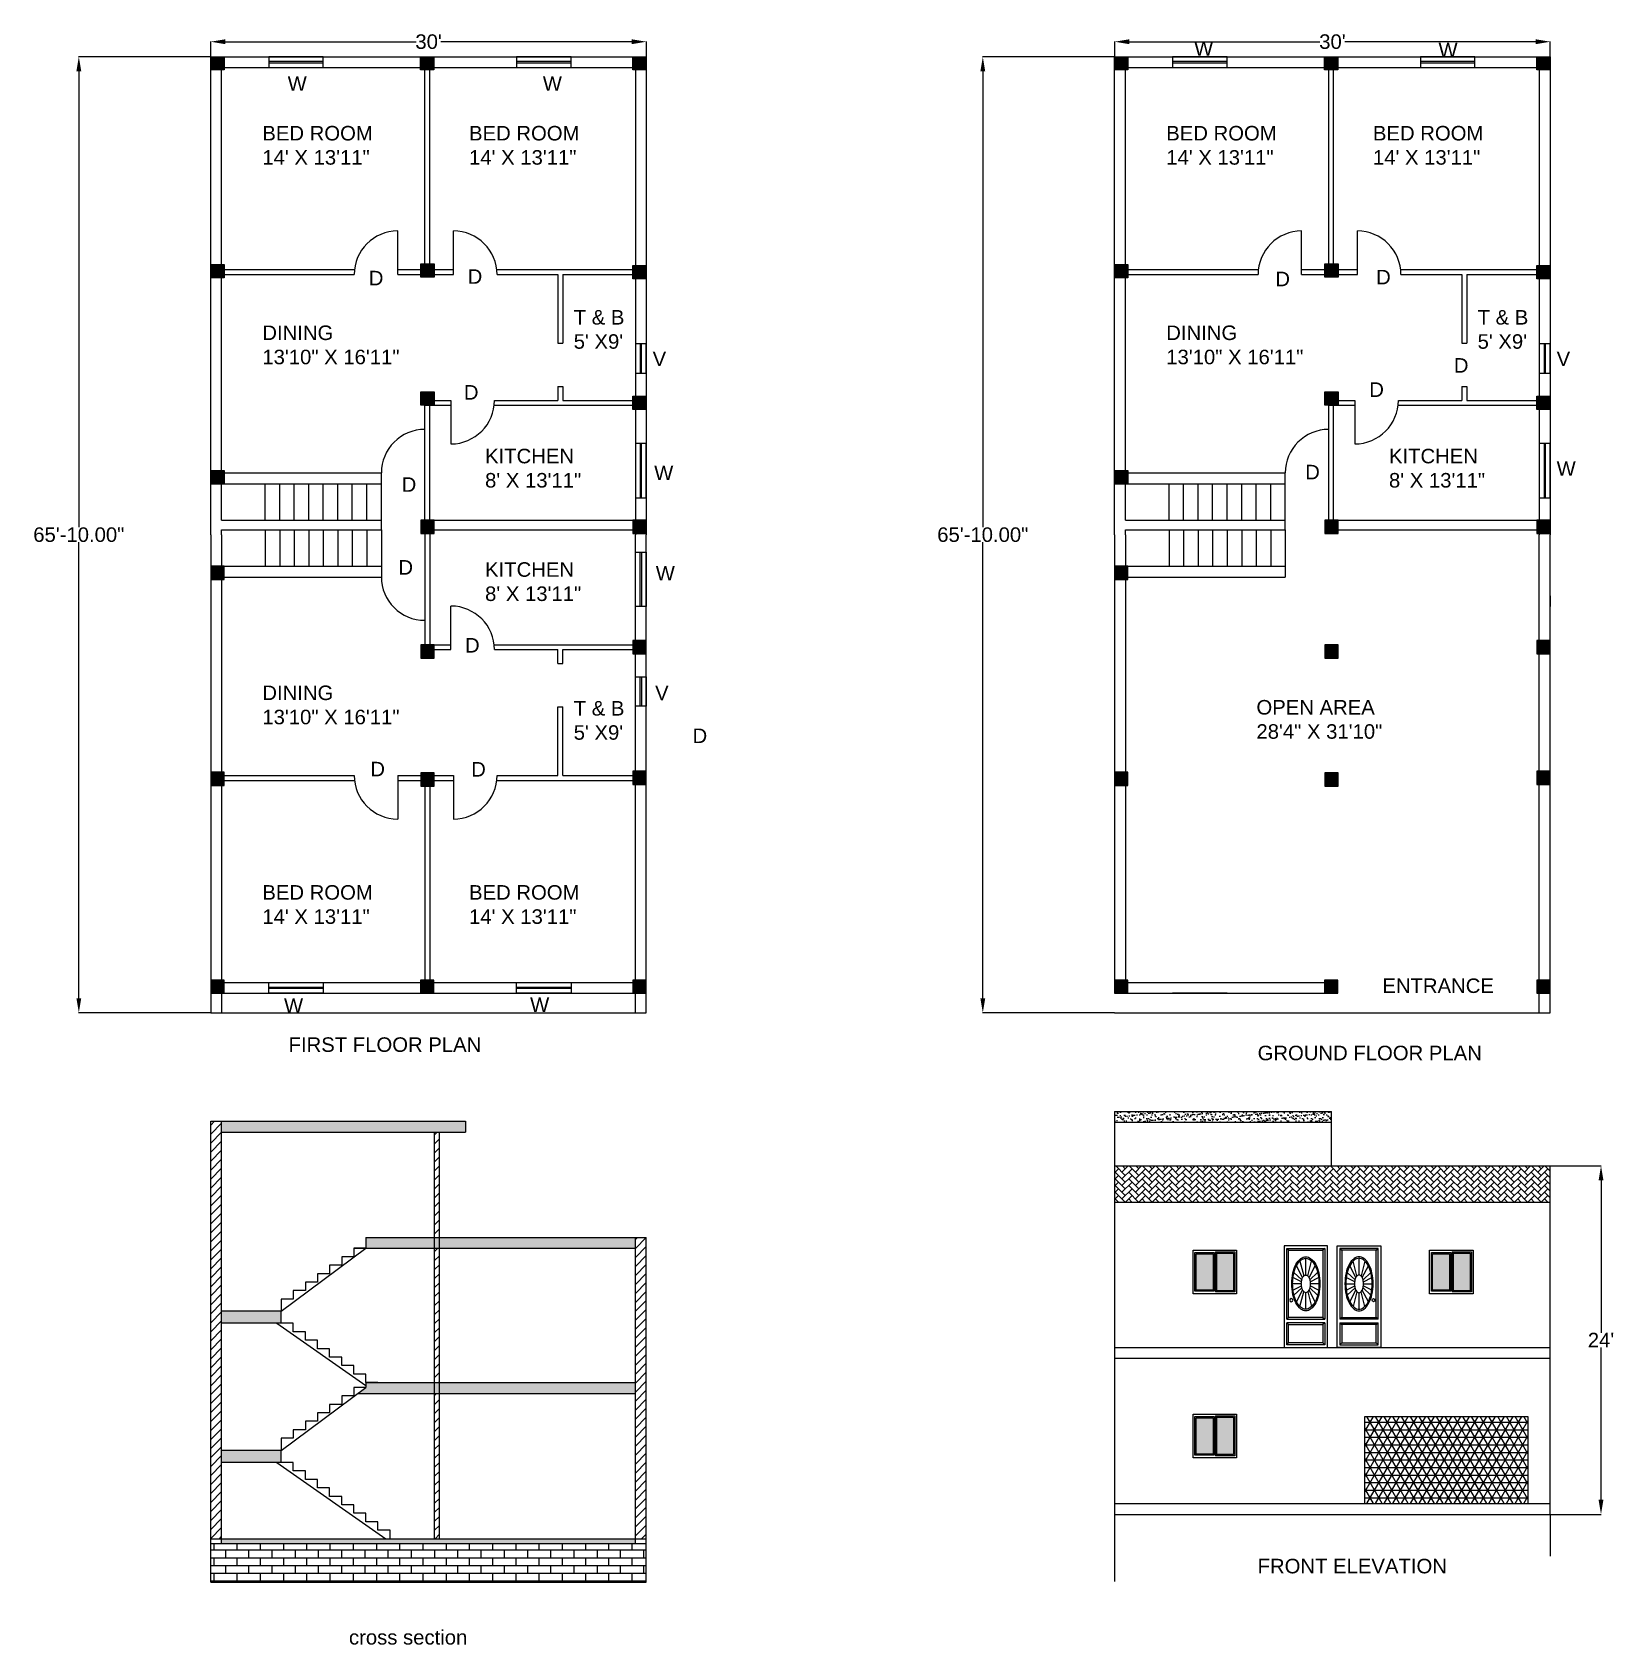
# Model space of a CAD drawing. Header units: inches. Extents: x 42 to 1350, y -601 to 732.
import ezdxf

# ---------------------------------------------------------------- set-up
doc = ezdxf.new("R2010")
doc.units = ezdxf.units.IN
doc.header["$MEASUREMENT"] = 0
doc.styles.get("Standard").update_dxf_attribs({"font": 'arial.ttf'})
doc.dimstyles.get("Standard").update_dxf_attribs({"dimtxt": 12, "dimasz": 12, "dimexe": 0.18, "dimexo": 0.0625, "dimgap": 0.09, "dimtad": 0, "dimtih": 1, "dimtoh": 1, "dimzin": 0, "dimdsep": 46, "dimlunit": 3, "dimtxsty": 'Standard', "dimcen": 0.09, "dimadec": 0, "dimazin": 0, "dimtfac": 1, "dimtofl": 0, "dimtmove": 0, "dimatfit": 3, "dimfxl": 1, "dimtolj": 1, "dimtzin": 0, "dimarcsym": 0})

# ---------------------------------------------------------------- blocks, each defined once
blk = doc.blocks.new('COLUMN')
h = blk.add_hatch(color=256)
h.dxf.hatch_style = 1
h.paths.add_polyline_path([(11, 0), (9, 0), (9, -9), (11, -9)])
h.paths.add_polyline_path([(11, -9), (9, -9), (9, -11), (11, -11)])
h.paths.add_polyline_path([(9, -9), (0, -9), (0, -11), (9, -11)])
h.paths.add_polyline_path([(9, 0), (0, 0), (0, -9), (9, -9)])
for p, q in [((0, 0), (11, 0)), ((0, -11), (0, 0)), ((11, 0), (11, -11)), ((11, -11), (0, -11))]:
    blk.add_line(p, q)
blk = doc.blocks.new('*D2')
at = {"color": 0, "lineweight": -2, "transparency": 16777216}
for p, q in [((189.3, 711.5), (189.3, 723.9)), ((201.3, 723.8), (359, 723.8)), ((537.3, 723.8), (379.5, 723.8)), ((549.3, 711.5), (549.3, 723.9))]:
    blk.add_line(p, q, dxfattribs=at)
at = {"color": 0, "transparency": 16777216}
for points in [[(201.3, 725.8), (201.3, 721.8), (189.3, 723.8)], [(537.3, 725.8), (537.3, 721.8), (549.3, 723.8)]]:
    blk.add_solid(points, dxfattribs=at)
at = {"layer": 'Defpoints', "color": 0, "transparency": 16777216}
for p in [(549.3, 723.8), (189.3, 711.4), (549.3, 711.4)]:
    blk.add_point(p, dxfattribs=at)
at = {"color": 0, "transparency": 16777216, "insert": (369.3, 723.8), "char_height": 12, "attachment_point": 5}
blk.add_mtext("\\A1;30'", dxfattribs=at)
blk = doc.blocks.new('*D3')
at = {"color": 0, "lineweight": -2, "transparency": 16777216}
for p, q in [((189.2, 711.4), (80, 711.4)), ((80.2, 699.4), (80.2, 322.7)), ((80.2, -66.6), (80.2, 310.2)), ((189.2, -78.6), (80, -78.6))]:
    blk.add_line(p, q, dxfattribs=at)
at = {"color": 0, "transparency": 16777216}
for points in [[(78.2, 699.4), (82.2, 699.4), (80.2, 711.4)], [(78.2, -66.6), (82.2, -66.6), (80.2, -78.6)]]:
    blk.add_solid(points, dxfattribs=at)
at = {"layer": 'Defpoints', "color": 0, "transparency": 16777216}
for p in [(189.3, 711.4), (80.2, -78.6), (189.3, -78.6)]:
    blk.add_point(p, dxfattribs=at)
at = {"color": 0, "transparency": 16777216, "insert": (80.2, 316.4), "char_height": 12, "attachment_point": 5}
blk.add_mtext('\\A1;65\'-10.00"', dxfattribs=at)
blk = doc.blocks.new('*D5')
at = {"color": 0, "lineweight": -2, "transparency": 16777216}
for p, q in [((936.4, 711.5), (936.4, 723.9)), ((948.4, 723.8), (1106.1, 723.8)), ((1284.4, 723.8), (1126.6, 723.8)), ((1296.4, 711.5), (1296.4, 723.9))]:
    blk.add_line(p, q, dxfattribs=at)
at = {"color": 0, "transparency": 16777216}
for points in [[(948.4, 725.8), (948.4, 721.8), (936.4, 723.8)], [(1284.4, 725.8), (1284.4, 721.8), (1296.4, 723.8)]]:
    blk.add_solid(points, dxfattribs=at)
at = {"layer": 'Defpoints', "color": 0, "transparency": 16777216}
for p in [(1296.4, 723.8), (936.4, 711.4), (1296.4, 711.4)]:
    blk.add_point(p, dxfattribs=at)
at = {"color": 0, "transparency": 16777216, "insert": (1116.4, 723.8), "char_height": 12, "attachment_point": 5}
blk.add_mtext("\\A1;30'", dxfattribs=at)
blk = doc.blocks.new('*D4')
at = {"color": 0, "lineweight": -2, "transparency": 16777216}
for p, q in [((936.3, 711.4), (827.2, 711.4)), ((827.4, 699.4), (827.4, 322.7)), ((827.4, -66.6), (827.4, 310.2)), ((936.3, -78.6), (827.2, -78.6))]:
    blk.add_line(p, q, dxfattribs=at)
at = {"color": 0, "transparency": 16777216}
for points in [[(825.4, 699.4), (829.4, 699.4), (827.4, 711.4)], [(825.4, -66.6), (829.4, -66.6), (827.4, -78.6)]]:
    blk.add_solid(points, dxfattribs=at)
at = {"layer": 'Defpoints', "color": 0, "transparency": 16777216}
for p in [(936.4, 711.4), (827.4, -78.6), (936.4, -78.6)]:
    blk.add_point(p, dxfattribs=at)
at = {"color": 0, "transparency": 16777216, "insert": (827.4, 316.4), "char_height": 12, "attachment_point": 5}
blk.add_mtext('\\A1;65\'-10.00"', dxfattribs=at)
blk = doc.blocks.new('Door - Fancy 36 in.')
for p, q in [((33.8, 81.8), (2.2, 81.8)), ((2.2, 81.8), (2.2, 23.2)), ((2.2, 81.8), (3.8, 80.2)), ((32.2, 80.2), (3.8, 80.2)), ((3.8, 80.2), (3.8, 24.8)), ((32.2, 80.2), (33.8, 81.8)), ((32.2, 24.8), (32.2, 80.2)), ((33.8, 23.2), (33.8, 81.8)), ((15.3, 57.8), (10.3, 67.5)), ((16.3, 59.2), (13.2, 71.3)), ((18, 59.8), (18, 73.6)), ((22.8, 71.3), (19.7, 59.1)), ((20.7, 57.7), (25.7, 67.5)), ((14.4, 54.2), (7.4, 57.7)), ((8.2, 62), (14.7, 55.7)), ((27.8, 62), (21.4, 55.8)), ((21.6, 54.2), (28.6, 57.7)), ((7, 52.5), (14.4, 52.5)), ((7.4, 47.3), (14.4, 50.8)), ((14.7, 49.3), (8.2, 43)), ((10.3, 37.6), (15.3, 47.2)), ((16.3, 45.9), (13.2, 33.8)), ((18, 31.6), (18, 45.2)), ((22.8, 33.8), (19.7, 45.9)), ((25.7, 37.6), (20.7, 47.3)), ((21.3, 49.3), (27.8, 43)), ((28.6, 47.3), (21.5, 50.8)), ((21.7, 52.5), (28.9, 52.5)), ((3.8, 24.8), (2.2, 23.2)), ((33.8, 23.2), (2.2, 23.2)), ((2.2, 20.2), (33.8, 20.2)), ((2.2, 20.2), (2.2, 2.2)), ((2.2, 20.2), (3.8, 18.8)), ((3.8, 24.8), (32.2, 24.8)), ((32.2, 18.8), (3.8, 18.8)), ((3.8, 18.8), (3.8, 3.8)), ((33.8, 23.2), (32.2, 24.8)), ((32.2, 24.8), (32.2, 24.8)), ((32.2, 18.8), (33.8, 20.2)), ((32.2, 3.8), (32.2, 18.8)), ((33.8, 2.2), (33.8, 20.2)), ((3.8, 3.8), (2.2, 2.2)), ((2.2, 2.2), (33.8, 2.2)), ((3.8, 3.8), (32.2, 3.8)), ((33.8, 2.2), (32.2, 3.8))]:
    blk.add_line(p, q)
blk.add_lwpolyline([(0, 0), (0, 84), (36, 84), (36, 0)], close=True)
at = {"linetype": 'Continuous'}
for points in [[(18, 30.2, 0.169807), (22, 31.6, 0.105036), (26.2, 36.8, 0.066925), (28.7, 43.5, 0.05307), (29.6, 52.6, 0.05307), (28.7, 61.6, 0.066925), (26.2, 68.4, 0.105036), (22, 73.5, 0.169807), (18, 74.9, 0.169807), (14, 73.5, 0.105036), (9.8, 68.4, 0.066925), (7.3, 61.6, 0.05307), (6.4, 52.6, 0.05307), (7.3, 43.5, 0.066925), (9.8, 36.8, 0.105036), (14, 31.6, 0.169807)], [(18, 31.6, 0.169807), (21.7, 32.9, 0.105036), (25.7, 37.7, 0.066925), (28, 44.1, 0.05307), (28.9, 52.6, 0.05307), (28, 61.1, 0.066925), (25.7, 67.4, 0.105036), (21.7, 72.3, 0.169807), (18, 73.6, 0.169807), (14.3, 72.3, 0.105036), (10.3, 67.4, 0.066925), (8, 61.1, 0.05307), (7.1, 52.6, 0.05307), (8, 44.1, 0.066925), (10.3, 37.7, 0.105036), (14.3, 32.9, 0.169807)], [(18, 45.2, 0.173818), (19.2, 45.7, 0.104363), (20.6, 47.3, 0.065303), (21.4, 49.6, 0.051449), (21.7, 52.5, 0.051449), (21.4, 55.5, 0.065303), (20.6, 57.7, 0.104363), (19.2, 59.4, 0.173818), (18, 59.8, 0.173818), (16.8, 59.4, 0.104363), (15.4, 57.7, 0.065303), (14.6, 55.5, 0.051449), (14.3, 52.5, 0.051449), (14.6, 49.6, 0.065303), (15.4, 47.3, 0.104363), (16.8, 45.7, 0.173818)]]:
    blk.add_lwpolyline(points, format="xyb", close=True, dxfattribs=at)
blk.add_circle((30, 39), 1.25)
blk.add_point((32.2, 80.2))
blk = doc.blocks.new('Window - Wood Frame 36 x 36 in.')
for p, q in [((1.5, 18.5), (34.5, 18.5)), ((2, 17.5), (34, 17.5)), ((2.5, 19.5), (33.5, 19.5)), ((3, 16.5), (33, 16.5))]:
    blk.add_line(p, q)
blk.add_lwpolyline([(0, 0), (0, 36), (36, 36), (36, 0)], close=True)
for points in [[(1.5, 18.5), (1.5, 34.5), (34.5, 34.5), (34.5, 18.5)], [(2.5, 19.5), (2.5, 33.5), (33.5, 33.5), (33.5, 19.5)], [(34, 17.5), (34, 1.5), (2, 1.5), (2, 17.5)], [(33, 16.5), (33, 2.5), (3, 2.5), (3, 16.5)]]:
    blk.add_lwpolyline(points)
blk = doc.blocks.new('*D8')
at = {"color": 0, "lineweight": -2, "transparency": 16777216}
for p, q in [((1296.4, -205.1), (1338.6, -205.1)), ((1338.4, -217.1), (1338.4, -343)), ((1338.4, -481.1), (1338.4, -355.2)), ((1296.4, -493.1), (1338.6, -493.1))]:
    blk.add_line(p, q, dxfattribs=at)
at = {"color": 0, "transparency": 16777216}
for points in [[(1336.4, -217.1), (1340.4, -217.1), (1338.4, -205.1)], [(1336.4, -481.1), (1340.4, -481.1), (1338.4, -493.1)]]:
    blk.add_solid(points, dxfattribs=at)
at = {"layer": 'Defpoints', "color": 0, "transparency": 16777216}
for p in [(1296.4, -205.1), (1338.4, -205.1), (1296.4, -493.1)]:
    blk.add_point(p, dxfattribs=at)
at = {"color": 0, "transparency": 16777216, "insert": (1338.4, -349.1), "char_height": 12, "attachment_point": 5}
blk.add_mtext("\\A1;24'", dxfattribs=at)

msp = doc.modelspace()

# ---------------------------------------------------------------- hatches: boundary and pattern name
h = msp.add_hatch()
h.set_pattern_fill('ANSI31', color=256, scale=42)
h.set_pattern_definition([(45, (0, 322.344), (-3.71231, 3.71231), [])])
h.paths.add_polyline_path([(374.251, -264.238), (378.251, -264.238), (378.251, -177.238), (374.251, -177.238)])
h.paths.add_polyline_path([(189.251, -513.238), (198.251, -513.238), (198.251, -168.238), (189.251, -168.238)])
h.paths.add_polyline_path([(374.251, -384.238), (378.251, -384.238), (378.251, -273.238), (374.251, -273.238)])
h.paths.add_polyline_path([(374.251, -513.238), (378.251, -513.238), (378.251, -393.238), (374.251, -393.238)])
h.paths.add_polyline_path([(540.251, -513.238), (549.251, -513.238), (549.251, -264.238), (540.251, -264.238)])
h = msp.add_hatch()
h.set_pattern_fill('AR-CONC', color=256, scale=0.89)
h.set_pattern_definition([(50, (0, 322.344), (6.383616, -0.558494), [0.6675, -7.3425]), (355, (0, 322.344), (-1.234887, 6.69451), [0.534, -5.874]), (100.45144, (0.532, 322.2974), (5.14873, 6.136016), [0.567288, -6.240165]), (46.1842, (0, 324.124), (9.49845, -1.47312), [1.00125, -11.01375]), (96.6356, (0.792, 324.001), (8.31849, 8.669656), [0.85093, -9.36025]), (351.1842, (0, 324.124), (8.31849, 8.66966), [0.801, -8.811]), (21, (0.89, 323.679), (5.312473, -3.583308), [0.6675, -7.3425]), (326, (0.89, 323.679), (2.165506, 6.453835), [0.534, -5.874]), (71.45144, (1.333, 323.3803), (7.47798, 2.870527), [0.567288, -6.240165]), (37.5, (0, 322.344), (0.1082227, 2.9627553), [0, -5.8028, 0, -5.963, 0, -5.89625]), (7.5, (0, 322.344), (2.341319, 3.510264), [0, -3.3998, 0, -5.6693, 0, -2.24725]), (327.5, (-1.9847, 322.344), (4.7510197, -0.2007384), [0, -2.225, 0, -6.942, 0, -9.2115]), (317.5, (-2.8747, 322.344), (5.190357, 0.890934), [0, -2.8925, 0, -4.6102, 0, -6.5415])])
h.paths.add_polyline_path([(399.831, -168.238), (198.251, -168.238), (198.251, -177.238), (399.831, -177.238)])
h.paths.add_polyline_path([(540.251, -264.238), (378.251, -264.238), (378.251, -273.238), (540.251, -273.238)])
h.paths.add_polyline_path([(374.251, -264.238), (317.486, -264.238), (317.486, -273.238), (374.251, -273.238)])
h.paths.add_polyline_path([(378.251, -264.238), (374.251, -264.238), (374.251, -273.238), (378.251, -273.238)])
h.paths.add_polyline_path([(374.251, -384.238), (317.486, -384.238), (317.486, -388.238), (310.756, -393.238), (374.251, -393.238)])
h.paths.add_polyline_path([(378.251, -384.238), (374.251, -384.238), (374.251, -393.238), (378.251, -393.238)])
h.paths.add_polyline_path([(540.251, -384.238), (378.251, -384.238), (378.251, -393.238), (540.251, -393.238)])
h.paths.add_polyline_path([(540.251, -513.238), (198.251, -513.238), (198.251, -517.238), (540.251, -517.238)])
h.paths.add_polyline_path([(247.486, -440.238), (198.251, -440.238), (198.251, -450.238), (247.486, -450.238)])
h.paths.add_polyline_path([(247.486, -325.229), (198.251, -325.229), (198.251, -335.229), (247.486, -335.229)])
h = msp.add_hatch()
h.set_pattern_fill('AR-SAND', color=256, scale=2.4)
h.set_pattern_definition([(37.5, (0, 283.111), (-0.151184, 4.624377), [0, -3.648, 0, -4.08, 0, -3.9]), (7.5, (0, 283.111), (4.247464, 6.77315), [0, -1.968, 0, -3.288, 0, -1.26]), (327.5, (-2.952, 283.111), (7.47394, 0.013582), [0, -1.2, 0, -4.32, 0, -5.64]), (317.5, (-2.952, 283.111), (7.214704, 2.10642), [0, -0.6, 0, -2.832, 0, -3.24])])
h.paths.add_polyline_path([(1115.605, -160.124), (936.381, -160.124), (936.381, -169.124), (1115.605, -169.124)])
h = msp.add_hatch()
h.set_pattern_fill('AR-HBONE', color=256, scale=0.98)
h.set_pattern_definition([(45, (0, 283.111), (0, 5.543717), [11.76, -3.92]), (135, (2.772, 285.883), (4e-16, 5.543717), [11.76, -3.92])])
h.paths.add_polyline_path([(1296.381, -235.124), (1296.381, -205.124), (936.381, -205.124), (936.381, -235.124)])
h = msp.add_hatch()
h.set_pattern_fill('TRIANG', color=256, scale=8.6)
h.set_pattern_definition([(60, (0, 283.111), (-1.6125, 2.792932), [1.6125, -1.6125]), (120, (0, 283.111), (-3.225, 2e-09), [1.6125, -1.6125]), (0, (-0.8063, 284.5075), (1.6125, 2.792932), [1.6125, -1.6125])])
h.paths.add_polyline_path([(1017.697, -277.798), (1003.697, -277.798), (1003.697, -307.798), (1017.697, -307.798)])
h.paths.add_polyline_path([(1034.697, -277.298), (1020.697, -277.298), (1020.697, -308.298), (1034.697, -308.298)])
h.paths.add_polyline_path([(1199.233, -307.798), (1213.233, -307.798), (1213.233, -277.798), (1199.233, -277.798)])
h.paths.add_polyline_path([(1230.233, -277.298), (1216.233, -277.298), (1216.233, -308.298), (1230.233, -308.298)])
h.paths.add_polyline_path([(1017.697, -413.284), (1003.697, -413.284), (1003.697, -443.284), (1017.697, -443.284)])
h.paths.add_polyline_path([(1034.697, -412.784), (1020.697, -412.784), (1020.697, -443.784), (1034.697, -443.784)])
h = msp.add_hatch()
h.set_pattern_fill('NET3', color=256, scale=50)
h.set_pattern_definition([(0, (0, 283.111), (0, 6.25), []), (60, (0, 283.111), (-5.41266, 3.125), []), (120, (0, 283.111), (-5.41266, -3.125), [])])
h.paths.add_polyline_path([(1278.048, -484.124), (1278.048, -412.124), (1143.043, -412.124), (1143.043, -484.124)])
h = msp.add_hatch()
h.set_pattern_fill('AR-BRSTD', color=256, scale=2.4)
h.set_pattern_definition([(0, (0, 322.344), (0, 6.4008), []), (90, (0, 322.344), (-9.6, 6.4008), [6.4008, -6.4008])])
h.paths.add_polyline_path([(549.251, -549.238), (549.251, -517.238), (189.251, -517.238), (189.251, -549.238)])

# ---------------------------------------------------------------- linework, layer by layer
for p, q in [((189.251, 711.442), (549.251, 711.442)), ((189.251, 316.442), (189.251, 711.442)), ((189.251, 711.442), (201.251, 711.442)), ((198.251, 328.442), (198.251, 711.442)), ((237.201, 711.442), (237.201, 702.442)), ((282.201, 711.442), (237.201, 711.442)), ((282.201, 707.442), (237.201, 707.442)), ((237.201, 706.442), (282.201, 706.442)), ((282.201, 702.442), (282.201, 711.442)), ((366.251, 531.442), (366.251, 711.442)), ((370.251, 531.442), (370.251, 711.442)), ((442.092, 711.442), (442.092, 702.442)), ((487.092, 711.442), (442.092, 711.442)), ((487.092, 707.442), (442.092, 707.442)), ((442.092, 706.442), (487.092, 706.442)), ((487.092, 702.442), (487.092, 711.442)), ((540.251, 711.442), (540.251, 328.442)), ((549.251, 711.442), (549.251, 711.442)), ((549.251, 711.442), (549.251, 316.442)), ((936.381, 711.442), (1296.381, 711.442)), ((936.381, 316.442), (936.381, 711.442)), ((936.381, 711.442), (948.381, 711.442)), ((945.381, 328.442), (945.381, 711.442)), ((984.331, 711.442), (984.331, 702.442)), ((1029.331, 711.442), (984.331, 711.442)), ((1029.331, 707.442), (984.331, 707.442)), ((984.331, 706.442), (1029.331, 706.442)), ((1029.331, 702.442), (1029.331, 711.442)), ((1113.381, 531.442), (1113.381, 711.442)), ((1117.381, 531.442), (1117.381, 711.442)), ((1189.222, 711.442), (1189.222, 702.442)), ((1234.222, 711.442), (1189.222, 711.442)), ((1234.222, 707.442), (1189.222, 707.442)), ((1189.222, 706.442), (1234.222, 706.442)), ((1234.222, 702.442), (1234.222, 711.442)), ((1287.381, 711.442), (1287.381, 328.442)), ((1296.381, 711.442), (1296.381, 711.442)), ((1296.381, 711.442), (1296.381, 316.442)), ((189.251, 702.442), (549.251, 702.442)), ((237.201, 702.442), (273.201, 702.442)), ((273.201, 702.442), (282.201, 702.442)), ((442.092, 702.442), (478.092, 702.442)), ((478.092, 702.442), (487.092, 702.442)), ((936.381, 702.442), (1296.381, 702.442)), ((984.331, 702.442), (1020.331, 702.442)), ((1020.331, 702.442), (1029.331, 702.442)), ((1189.222, 702.442), (1225.222, 702.442)), ((1225.222, 702.442), (1234.222, 702.442)), ((343.813, 531.442), (343.813, 567.442)), ((389.888, 531.442), (389.888, 567.442)), ((1090.943, 531.442), (1090.943, 567.442)), ((1137.018, 531.442), (1137.018, 567.442)), ((189.251, 535.442), (308.036, 535.442)), ((343.813, 535.442), (389.888, 535.442)), ((425.665, 535.442), (549.251, 535.442)), ((936.381, 535.442), (1055.166, 535.442)), ((1090.943, 535.442), (1137.018, 535.442)), ((1172.795, 535.442), (1296.381, 535.442)), ((189.251, 531.442), (307.813, 531.442)), ((343.813, 531.442), (389.888, 531.442)), ((425.888, 531.442), (476.251, 531.442)), ((476.251, 531.442), (476.251, 474.761)), ((480.251, 531.442), (480.251, 474.761)), ((480.251, 531.442), (549.251, 531.442)), ((936.381, 531.442), (1054.943, 531.442)), ((1090.943, 531.442), (1137.018, 531.442)), ((1173.018, 531.442), (1223.381, 531.442)), ((1223.381, 531.442), (1223.381, 474.761)), ((1227.381, 531.442), (1296.381, 531.442)), ((1227.381, 531.442), (1227.381, 474.761)), ((476.251, 474.761), (480.251, 474.761)), ((549.251, 474.033), (540.251, 474.033)), ((540.251, 474.033), (540.251, 450.033)), ((544.251, 474.033), (544.251, 450.033)), ((545.251, 450.033), (545.251, 474.033)), ((549.251, 450.033), (549.251, 474.033)), ((1223.381, 474.761), (1227.381, 474.761)), ((1296.381, 474.033), (1287.381, 474.033)), ((1287.381, 474.033), (1287.381, 450.033)), ((1291.381, 474.033), (1291.381, 450.033)), ((1292.381, 450.033), (1292.381, 474.033)), ((1296.381, 450.033), (1296.381, 474.033)), ((540.251, 450.033), (549.251, 450.033)), ((1287.381, 450.033), (1296.381, 450.033)), ((366.251, 324.442), (366.251, 427.442)), ((366.251, 427.442), (387.748, 427.442)), ((370.251, 324.442), (370.251, 427.442)), ((387.748, 427.442), (387.748, 391.442)), ((423.748, 427.442), (476.251, 427.442)), ((476.251, 438.761), (480.251, 438.761)), ((476.251, 438.761), (476.251, 427.442)), ((480.251, 438.761), (480.251, 427.442)), ((480.251, 427.442), (549.251, 427.442)), ((1113.381, 427.442), (1134.878, 427.442)), ((1113.381, 324.442), (1113.381, 427.442)), ((1117.381, 324.442), (1117.381, 427.442)), ((1134.878, 427.442), (1134.878, 391.442)), ((1170.878, 427.442), (1223.381, 427.442)), ((1223.381, 438.761), (1223.381, 427.442)), ((1223.381, 438.761), (1227.381, 438.761)), ((1227.381, 438.761), (1227.381, 427.442)), ((1227.381, 427.442), (1296.381, 427.442)), ((366.251, 423.442), (387.748, 423.442)), ((423.525, 423.442), (549.251, 423.442)), ((1113.381, 423.442), (1134.878, 423.442)), ((1170.655, 423.442), (1296.381, 423.442)), ((366.251, 367.442), (366.251, 403.442)), ((1113.381, 367.442), (1113.381, 403.442)), ((549.251, 391.905), (540.251, 391.905)), ((540.251, 391.905), (540.251, 346.905)), ((544.251, 391.905), (544.251, 346.905)), ((545.251, 346.905), (545.251, 391.905)), ((549.251, 382.905), (549.251, 391.905)), ((1296.381, 391.905), (1287.381, 391.905)), ((1287.381, 391.905), (1287.381, 346.905)), ((1291.381, 391.905), (1291.381, 346.905)), ((1292.381, 346.905), (1292.381, 391.905)), ((1296.381, 382.905), (1296.381, 391.905)), ((549.251, 346.905), (549.251, 382.905)), ((1296.381, 346.905), (1296.381, 382.905)), ((189.251, 367.442), (330.251, 367.442)), ((330.251, 320.442), (330.251, 367.442)), ((936.381, 367.442), (1077.381, 367.442)), ((1077.381, 320.442), (1077.381, 367.442)), ((189.251, 358.442), (330.251, 358.442)), ((234.251, 328.442), (234.251, 358.442)), ((246.251, 328.442), (246.251, 358.442)), ((258.251, 328.442), (258.251, 358.442)), ((270.251, 328.442), (270.251, 358.442)), ((282.251, 328.442), (282.251, 358.442)), ((294.251, 328.442), (294.251, 358.442)), ((306.251, 328.442), (306.251, 358.442)), ((318.251, 328.442), (318.251, 358.442)), ((540.251, 346.905), (549.251, 346.905)), ((936.381, 358.442), (1077.381, 358.442)), ((981.381, 328.442), (981.381, 358.442)), ((993.381, 328.442), (993.381, 358.442)), ((1005.381, 328.442), (1005.381, 358.442)), ((1017.381, 328.442), (1017.381, 358.442)), ((1029.381, 328.442), (1029.381, 358.442)), ((1041.381, 328.442), (1041.381, 358.442)), ((1053.381, 328.442), (1053.381, 358.442)), ((1065.381, 328.442), (1065.381, 358.442)), ((1287.381, 346.905), (1296.381, 346.905)), ((198.251, 328.442), (330.251, 328.442)), ((198.251, 316.442), (198.251, 320.442)), ((198.251, 320.442), (330.251, 320.442)), ((234.251, 320.442), (234.251, 290.442)), ((246.251, 320.442), (246.251, 290.442)), ((258.251, 320.442), (258.251, 290.442)), ((270.251, 320.442), (270.251, 290.442)), ((282.251, 320.442), (282.251, 290.442)), ((294.251, 320.442), (294.251, 290.442)), ((306.251, 320.442), (306.251, 290.442)), ((318.251, 320.442), (318.251, 290.442)), ((330.251, 320.442), (330.251, 281.442)), ((362.967, 328.442), (540.251, 328.442)), ((362.967, 320.442), (540.251, 320.442)), ((366.251, 324.442), (366.251, 221.442)), ((370.251, 324.442), (370.251, 221.442)), ((540.251, 320.442), (540.251, 316.442)), ((945.381, 328.442), (1077.381, 328.442)), ((945.381, 316.442), (945.381, 320.442)), ((945.381, 320.442), (1077.381, 320.442)), ((981.381, 320.442), (981.381, 290.442)), ((993.381, 320.442), (993.381, 290.442)), ((1005.381, 320.442), (1005.381, 290.442)), ((1017.381, 320.442), (1017.381, 290.442)), ((1029.381, 320.442), (1029.381, 290.442)), ((1041.381, 320.442), (1041.381, 290.442)), ((1053.381, 320.442), (1053.381, 290.442)), ((1065.381, 320.442), (1065.381, 290.442)), ((1077.381, 320.442), (1077.381, 281.442)), ((1110.097, 328.442), (1287.381, 328.442)), ((1110.097, 320.442), (1287.381, 320.442)), ((1113.381, 324.442), (1113.381, 317.494)), ((1117.381, 324.442), (1117.381, 317.494)), ((1287.381, 320.442), (1287.381, 316.442)), ((189.251, 316.442), (189.251, -78.558)), ((198.251, 316.442), (198.251, -78.558)), ((540.251, -78.558), (540.251, 316.442)), ((549.251, -78.558), (549.251, 316.442)), ((936.381, 316.442), (936.381, -62.558)), ((945.381, 316.442), (945.381, -62.558)), ((1287.381, -78.558), (1287.381, 316.442)), ((1296.381, -78.558), (1296.381, 316.442)), ((540.251, 301.98), (549.251, 301.98)), ((540.251, 256.98), (540.251, 301.98)), ((544.251, 256.98), (544.251, 301.98)), ((545.251, 301.98), (545.251, 256.98)), ((549.251, 301.98), (549.251, 265.98)), ((189.251, 290.442), (330.251, 290.442)), ((189.251, 281.442), (330.251, 281.442)), ((366.251, 281.686), (366.251, 245.686)), ((936.381, 290.442), (1077.381, 290.442)), ((936.381, 281.442), (1077.381, 281.442)), ((387.748, 221.442), (387.748, 257.442)), ((549.251, 256.98), (540.251, 256.98)), ((549.251, 265.98), (549.251, 256.98)), ((1296.381, 265.98), (1296.381, 256.98)), ((366.251, 225.442), (387.748, 225.442)), ((366.251, 221.442), (387.748, 221.442)), ((423.525, 225.442), (549.251, 225.442)), ((423.748, 221.442), (476.251, 221.442)), ((476.251, 210.124), (476.251, 221.442)), ((480.251, 221.442), (549.251, 221.442)), ((480.251, 210.124), (480.251, 221.442)), ((1113.381, 225.494), (1113.381, 221.442)), ((1113.381, 225.442), (1121.097, 225.442)), ((1113.381, 221.442), (1121.097, 221.442)), ((1117.381, 225.494), (1117.381, 221.442)), ((1285.381, 225.442), (1296.381, 225.442)), ((1285.381, 221.442), (1296.381, 221.442)), ((476.251, 210.124), (480.251, 210.124)), ((540.251, 198.852), (549.251, 198.852)), ((540.251, 174.852), (540.251, 198.852)), ((544.251, 174.852), (544.251, 198.852)), ((545.251, 198.852), (545.251, 174.852)), ((549.251, 198.852), (549.251, 174.852)), ((476.251, 117.442), (476.251, 174.124)), ((476.251, 174.124), (480.251, 174.124)), ((480.251, 117.442), (480.251, 174.124)), ((549.251, 174.852), (540.251, 174.852)), ((189.251, 117.442), (307.813, 117.442)), ((189.251, 113.442), (308.036, 113.442)), ((343.813, 117.442), (389.888, 117.442)), ((343.813, 117.442), (343.813, 81.442)), ((343.813, 113.442), (389.888, 113.442)), ((366.251, 117.442), (366.251, -62.558)), ((370.251, 117.442), (370.251, -62.558)), ((389.888, 117.442), (389.888, 81.442)), ((425.665, 113.442), (549.251, 113.442)), ((425.888, 117.442), (476.251, 117.442)), ((480.251, 117.442), (549.251, 117.442)), ((936.381, 117.442), (947.381, 117.442)), ((936.381, 113.442), (947.381, 113.442)), ((1110.097, 117.442), (1121.097, 117.442)), ((1110.097, 113.442), (1121.097, 113.442)), ((1113.381, 117.442), (1113.381, 108.584)), ((1117.381, 117.442), (1117.381, 108.584)), ((1285.381, 117.442), (1296.381, 117.442)), ((1285.381, 113.442), (1296.381, 113.442)), ((1113.381, -51.558), (1113.381, -62.558)), ((1117.381, -51.558), (1117.381, -62.558)), ((189.251, -53.558), (549.251, -53.558)), ((189.251, -62.558), (549.251, -62.558)), ((189.251, -62.558), (201.251, -62.558)), ((237.201, -62.558), (237.201, -53.558)), ((237.201, -53.558), (273.201, -53.558)), ((237.201, -57.558), (282.201, -57.558)), ((282.201, -58.558), (237.201, -58.558)), ((282.201, -62.558), (237.201, -62.558)), ((273.201, -53.558), (282.201, -53.558)), ((282.201, -53.558), (282.201, -62.558)), ((442.092, -62.558), (442.092, -53.558)), ((442.092, -53.558), (478.092, -53.558)), ((442.092, -57.558), (487.092, -57.558)), ((487.092, -58.558), (442.092, -58.558)), ((487.092, -62.558), (442.092, -62.558)), ((478.092, -53.558), (487.092, -53.558)), ((487.092, -53.558), (487.092, -62.558)), ((549.251, -62.558), (549.251, -62.558)), ((936.381, -53.558), (1120.749, -53.558)), ((936.381, -62.558), (1120.749, -62.558)), ((936.381, -62.558), (948.381, -62.558)), ((984.331, -53.558), (1020.331, -53.558)), ((1029.331, -62.558), (984.331, -62.558)), ((1020.331, -53.558), (1029.331, -53.558)), ((1285.381, -53.558), (1296.381, -53.558)), ((1285.381, -62.558), (1296.381, -62.558)), ((1296.381, -62.558), (1296.381, -62.558)), ((189.251, -78.558), (549.251, -78.558)), ((936.381, -78.558), (1296.381, -78.558)), ((189.251, -168.238), (399.831, -168.238)), ((189.251, -549.238), (189.251, -168.238)), ((198.251, -517.238), (198.251, -168.238)), ((399.831, -168.238), (399.831, -177.238)), ((936.381, -160.124), (936.381, -493.124)), ((936.381, -160.124), (1115.605, -160.124)), ((936.381, -169.124), (1115.605, -169.124)), ((1115.605, -205.124), (1115.605, -160.124)), ((198.251, -177.238), (399.831, -177.238)), ((374.251, -513.238), (374.251, -177.238)), ((378.251, -513.238), (378.251, -177.238)), ((936.381, -205.124), (1296.381, -205.124)), ((1296.381, -493.124), (1296.381, -205.124)), ((1296.381, -493.124), (1296.381, -205.124)), ((936.381, -235.124), (1296.381, -235.124)), ((317.486, -264.238), (549.251, -264.238)), ((540.251, -517.238), (540.251, -264.238)), ((549.251, -549.238), (549.251, -264.238)), ((247.486, -325.229), (317.486, -273.229)), ((307.486, -273.238), (540.251, -273.238)), ((247.486, -335.229), (198.251, -335.229)), ((243.999, -335.229), (317.486, -386.67)), ((936.381, -355.124), (1296.381, -355.124)), ((936.381, -364.124), (1296.381, -364.124)), ((317.486, -384.238), (540.251, -384.238)), ((247.486, -440.238), (317.486, -388.238)), ((310.756, -393.238), (540.251, -393.238)), ((1143.043, -484.124), (1143.043, -412.124)), ((1143.043, -412.124), (1278.048, -412.124)), ((1278.048, -412.124), (1278.048, -484.124)), ((247.486, -450.238), (198.251, -450.238)), ((243.999, -450.238), (333.999, -513.238)), ((936.381, -484.124), (1296.381, -484.124)), ((936.381, -493.124), (1296.381, -493.124)), ((936.381, -493.124), (936.381, -548.505)), ((1296.381, -493.124), (1296.381, -527.73)), ((189.251, -513.238), (549.251, -513.238)), ((189.251, -517.238), (549.251, -517.238)), ((189.251, -549.238), (549.251, -549.238))]:
    msp.add_line(p, q)
for points in [[(317.486, -264.238), (317.486, -273.229), (307.486, -273.229), (307.486, -280.229), (297.486, -280.229), (297.486, -287.229), (287.486, -287.229), (287.486, -294.229), (277.486, -294.229), (277.486, -301.229), (267.486, -301.229), (267.486, -308.229), (257.486, -308.229), (257.486, -315.229), (247.486, -315.229), (247.486, -325.229), (198.251, -325.229)], [(327.486, -384.238), (327.486, -384.229), (317.502, -384.229), (317.486, -377.229), (307.486, -377.229), (307.486, -370.229), (297.486, -370.229), (297.486, -363.229), (287.486, -363.229), (287.486, -356.229), (277.486, -356.229), (277.486, -349.229), (267.486, -349.229), (267.486, -342.229), (257.486, -342.229), (257.486, -335.229), (247.486, -335.229), (247.486, -325.229), (198.251, -325.229)], [(317.486, -384.238), (317.486, -388.238), (307.486, -388.238), (307.486, -395.238), (297.486, -395.238), (297.486, -402.238), (287.486, -402.238), (287.486, -409.238), (277.486, -409.238), (277.486, -416.238), (267.486, -416.238), (267.486, -423.238), (257.486, -423.238), (257.486, -430.238), (247.486, -430.238), (247.486, -440.238), (198.251, -440.238)], [(337.486, -513.238), (337.486, -506.238), (327.486, -506.238), (327.486, -499.238), (317.486, -499.238), (317.486, -492.238), (307.486, -492.238), (307.486, -485.238), (297.486, -485.238), (297.486, -478.238), (287.486, -478.238), (287.486, -471.238), (277.486, -471.238), (277.486, -464.238), (267.486, -464.238), (267.486, -457.238), (257.486, -457.238), (257.486, -450.238), (247.486, -450.238), (247.486, -440.238), (198.251, -440.238)]]:
    msp.add_lwpolyline(points)
for centre, start, end in [((343.813, 531.442), 90, 180), ((389.888, 531.442), 0, 90), ((1090.943, 531.442), 90, 180), ((1137.018, 531.442), 0, 90), ((387.748, 427.442), 270, 0), ((1134.878, 427.442), 270, 0), ((366.251, 367.442), 90, 180), ((1113.381, 367.442), 90, 180), ((366.251, 281.686), 180, 270), ((387.748, 221.442), 0, 90), ((343.813, 117.442), 180, 270), ((389.888, 117.442), 270, 0)]:
    msp.add_arc(centre, 36, start, end)

# ---------------------------------------------------------------- block references
for name, p in [('COLUMN', (189.251, 711.442)), ('COLUMN', (362.619, 711.442)), ('COLUMN', (538.251, 711.442)), ('COLUMN', (936.381, 711.442)), ('COLUMN', (1109.749, 711.442)), ('COLUMN', (1285.381, 711.442)), ('COLUMN', (189.251, 539.59)), ('COLUMN', (362.967, 540.3)), ('COLUMN', (538.251, 538.924)), ('COLUMN', (936.381, 539.59)), ('COLUMN', (1110.097, 540.3)), ('COLUMN', (1285.381, 538.924)), ('COLUMN', (362.967, 434.391)), ('COLUMN', (538.251, 430.872)), ('COLUMN', (1110.097, 434.391)), ('COLUMN', (1285.381, 430.872)), ('COLUMN', (189.251, 369.442)), ('COLUMN', (936.381, 369.442)), ('Door - Fancy 36 in.', (1120.381, -355.124))]:
    msp.add_blockref(name, p)
at = {"xscale": -1, "rotation": 180}
for p in [(362.967, 317.494), (538.251, 317.494), (1110.097, 317.494), (1285.381, 317.494), (189.251, 279.442), (936.381, 279.442), (538.251, 218.013), (1285.381, 218.013), (362.967, 214.494), (1110.097, 214.494), (189.251, 109.295), (538.251, 109.961), (936.381, 109.295), (1285.381, 109.961), (362.967, 108.584), (1110.097, 108.584), (189.251, -62.558), (362.619, -62.558), (538.251, -62.558), (936.381, -62.558), (1109.749, -62.558), (1285.381, -62.558)]:
    msp.add_blockref('COLUMN', p, dxfattribs=at)
at = {"rotation": 270}
for p in [(1001.197, -274.798), (1196.733, -274.798), (1001.197, -410.284)]:
    msp.add_blockref('Window - Wood Frame 36 x 36 in.', p, dxfattribs=at)
at = {"xscale": -1}
msp.add_blockref('Door - Fancy 36 in.', (1112.381, -355.124), dxfattribs=at)

# ---------------------------------------------------------------- texts
at = {"char_height": 12}
for s, width, heights, insert, attachment_point in [('W', 98.12478, [0], (1002.077, 712.249), 7), ('W', 98.12478, [0], (1204.05, 711.021), 7), ('W', 98.12478, [0], (252.828, 683.287), 7), ('W', 98.12478, [0], (463.726, 683.287), 7), ('BED ROOM\\P14\' X 13\'11"', 98.12478, [0], (231.898, 654.213), 1), ('BED ROOM\\P14\' X 13\'11"', 98.12478, [0], (402.747, 654.213), 1), ('BED ROOM\\P14\' X 13\'11"', 98.12478, [0], (979.028, 654.213), 1), ('BED ROOM\\P14\' X 13\'11"', 98.12478, [0], (1149.877, 654.213), 1), ('D', 98.12478, [0], (319.885, 522.49), 7), ('D', 98.12478, [0], (401.594, 523.766), 7), ('D', 98.12478, [0], (1069.204, 521.744), 7), ('D', 98.12478, [0], (1152.493, 523.285), 7), ("T & B\\P5' X9'", 98.12478, [0], (489.258, 502.081), 1), ("T & B\\P5' X9'", 98.12478, [0], (1236.388, 502.081), 1), ('DINING\\P13\'10" X 16\'11"', 116.12932, [0], (231.898, 489.291), 1), ('DINING\\P13\'10" X 16\'11"', 116.12932, [0], (979.028, 489.291), 1), ('V', 98.12478, [0], (554.496, 455.725), 7), ('V', 98.12478, [0], (1301.714, 455.725), 7), ('D', 98.12478, [0], (1216.759, 450.329), 7), ('D', 98.12478, [0], (398.484, 428.067), 7), ('D', 98.12478, [0], (1146.838, 430.292), 7), ('KITCHEN\\P8\' X 13\'11"', 98.12478, [0], (415.995, 387.409), 1), ('KITCHEN\\P8\' X 13\'11"', 98.12478, [0], (1163.125, 387.409), 1), ('W', 98.12478, [0], (555.78, 361.564), 7), ('D', 98.12478, [0], (1093.872, 362.168), 7), ('W', 98.12478, [0], (1301.714, 365.127), 7), ('D', 98.12478, [0], (347.043, 351.883), 7), ('D', 98.12478, [0], (344.369, 283.435), 7), ('KITCHEN\\P8\' X 13\'11"', 98.12478, [0], (415.995, 261.475), 7), ('W', 98.12478, [0], (557.076, 278.655), 7), ('D', 98.12478, [0], (399.41, 219.048), 7), ('DINING\\P13\'10" X 16\'11"', 116.12932, [0], (231.898, 159.594), 7), ('V', 98.12478, [0], (556.533, 179.685), 7), ("T & B\\P5' X9'", 98.12478, [0], (489.258, 146.803), 7), ('OPEN AREA \\P28\'4" X 31\'10"', 122.08702, [0], (1053.588, 147.648), 7), ('D', 98.12478, [0], (587.491, 144.231), 7), ('D', 98.12478, [0], (321.155, 116.752), 7), ('D', 98.12478, [0], (404.521, 116.555), 7), ('BED ROOM\\P14\' X 13\'11"', 98.12478, [0], (231.898, -5.328), 7), ('BED ROOM\\P14\' X 13\'11"', 98.12478, [0], (402.747, -5.328), 7), ('ENTRANCE', 98.12478, [0], (1157.678, -62.441), 7), ('W', 98.12478, [0], (453.217, -77.999), 7), ('W', 98.12478, [0], (249.792, -78.649), 7), ('FIRST FLOOR PLAN', 197.83973, [0], (253.58, -111.104), 7), ('GROUND FLOOR PLAN', 183.54271, [0], (1054.552, -118.031), 7), ('FRONT ELEVATION', 184.08824, [0], (1054.552, -542.027), 7), ('cross section', 184.08824, [12.417], (303.495, -600.866), 7)]:
    msp.add_mtext_dynamic_manual_height_columns(s, width=width, gutter_width=1, heights=heights, dxfattribs=dict(at, insert=insert, attachment_point=attachment_point))

# ---------------------------------------------------------------- dimensions: what is measured, and where the dimension line sits
for base, p1, p2, picture, middle in [((549.251, 723.752), (189.251, 711.442), (549.251, 711.442), '*D2', (369.251, 723.752)), ((1296.381, 723.752), (936.381, 711.442), (1296.381, 711.442), '*D5', (1116.381, 723.752))]:
    dim = msp.add_linear_dim(base=base, p1=p1, p2=p2, dimstyle='Standard')
    dim.commit()
    dim.dimension.update_dxf_attribs({"geometry": picture, "text_midpoint": middle})
for base, p1, p2, picture, middle in [((80.229, -78.558), (189.251, 711.442), (189.251, -78.558), '*D3', (80.229, 316.442)), ((827.359, -78.558), (936.381, 711.442), (936.381, -78.558), '*D4', (827.359, 316.442)), ((1338.399, -205.124), (1296.381, -493.124), (1296.381, -205.124), '*D8', (1338.399, -349.124))]:
    dim = msp.add_linear_dim(base=base, p1=p1, p2=p2, angle=90, dimstyle='Standard')
    dim.commit()
    dim.dimension.update_dxf_attribs({"geometry": picture, "text_midpoint": middle})

doc.saveas('drawing.dxf')
